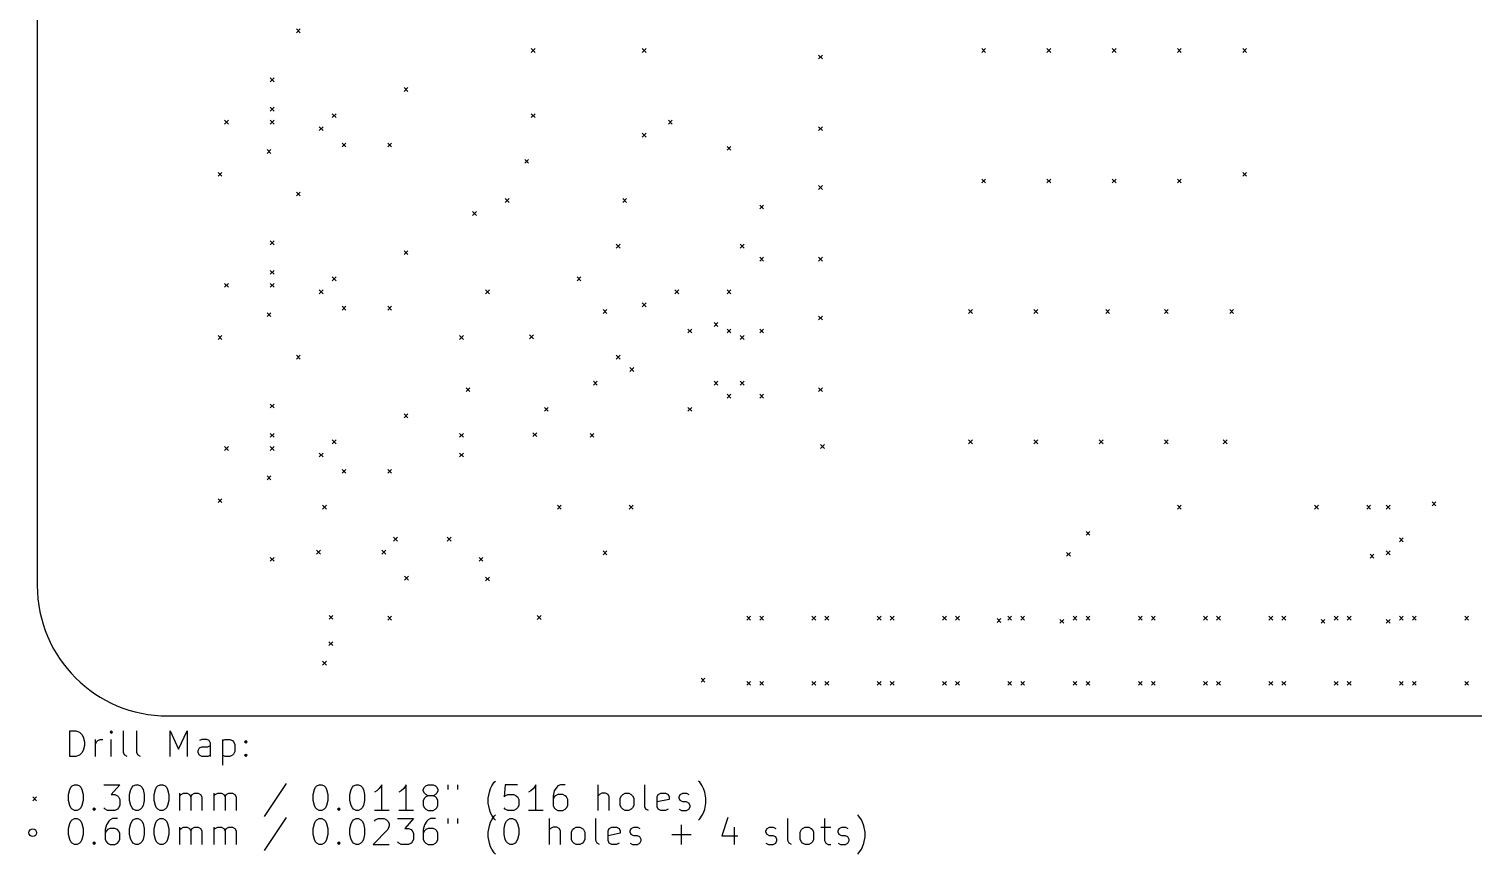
# Model space of a CAD drawing. Extents: x 41 to 265, y -135 to -8.
# Drawn here: x 41.3 to 153.7, y -135.2 to -71 of the extents above; entities that cross this region are included whole.
import ezdxf

# ---------------------------------------------------------------- set-up
doc = ezdxf.new("R2010")
doc.units = 0
doc.layers.add('BLACK', color=7, linetype='CONTINUOUS')

msp = doc.modelspace()

# ---------------------------------------------------------------- linework, layer by layer
at = {"layer": 'BLACK', "linetype": 'CONTINUOUS'}
for p, q in [((41.91, -17.78), (41.91, -114.3)), ((62.08, -70.97), (62.38, -71.27)), ((62.38, -70.97), (62.08, -71.27)), ((80.368, -72.494), (80.668, -72.794)), ((80.668, -72.494), (80.368, -72.794)), ((89.004, -72.494), (89.304, -72.794)), ((89.304, -72.494), (89.004, -72.794)), ((102.72, -73.002), (103.02, -73.302)), ((103.02, -73.002), (102.72, -73.302)), ((115.42, -72.494), (115.72, -72.794)), ((115.72, -72.494), (115.42, -72.794)), ((120.5, -72.494), (120.8, -72.794)), ((120.8, -72.494), (120.5, -72.794)), ((125.58, -72.494), (125.88, -72.794)), ((125.88, -72.494), (125.58, -72.794)), ((130.66, -72.494), (130.96, -72.794)), ((130.96, -72.494), (130.66, -72.794)), ((135.74, -72.494), (136.04, -72.794)), ((136.04, -72.494), (135.74, -72.794)), ((60.048, -74.78), (60.348, -75.08)), ((60.348, -74.78), (60.048, -75.08)), ((70.462, -75.542), (70.762, -75.842)), ((70.762, -75.542), (70.462, -75.842)), ((60.048, -77.066), (60.348, -77.366)), ((60.348, -77.066), (60.048, -77.366)), ((56.492, -78.082), (56.792, -78.382)), ((56.792, -78.082), (56.492, -78.382)), ((60.048, -78.082), (60.348, -78.382)), ((60.348, -78.082), (60.048, -78.382)), ((63.858, -78.59), (64.158, -78.89)), ((64.158, -78.59), (63.858, -78.89)), ((64.874, -77.574), (65.174, -77.874)), ((65.174, -77.574), (64.874, -77.874)), ((80.368, -77.574), (80.668, -77.874)), ((80.668, -77.574), (80.368, -77.874)), ((91.036, -78.082), (91.336, -78.382)), ((91.336, -78.082), (91.036, -78.382)), ((102.72, -78.5888), (103.02, -78.8888)), ((103.02, -78.5888), (102.72, -78.8888)), ((89.004, -79.098), (89.304, -79.398)), ((89.304, -79.098), (89.004, -79.398)), ((59.794, -80.368), (60.094, -80.668)), ((60.094, -80.368), (59.794, -80.668)), ((65.636, -79.86), (65.936, -80.16)), ((65.936, -79.86), (65.636, -80.16)), ((69.192, -79.86), (69.492, -80.16)), ((69.492, -79.86), (69.192, -80.16)), ((95.608, -80.114), (95.908, -80.414)), ((95.908, -80.114), (95.608, -80.414)), ((79.86, -81.13), (80.16, -81.43)), ((80.16, -81.13), (79.86, -81.43)), ((55.984, -82.146), (56.284, -82.446)), ((56.284, -82.146), (55.984, -82.446)), ((102.72, -83.162), (103.02, -83.462)), ((103.02, -83.162), (102.72, -83.462)), ((115.42, -82.654), (115.72, -82.954)), ((115.72, -82.654), (115.42, -82.954)), ((120.5, -82.654), (120.8, -82.954)), ((120.8, -82.654), (120.5, -82.954)), ((125.58, -82.654), (125.88, -82.954)), ((125.88, -82.654), (125.58, -82.954)), ((130.66, -82.654), (130.96, -82.954)), ((130.96, -82.654), (130.66, -82.954)), ((135.74, -82.146), (136.04, -82.446)), ((136.04, -82.146), (135.74, -82.446)), ((62.08, -83.67), (62.38, -83.97)), ((62.38, -83.67), (62.08, -83.97)), ((78.336, -84.178), (78.636, -84.478)), ((78.636, -84.178), (78.336, -84.478)), ((87.48, -84.178), (87.78, -84.478)), ((87.78, -84.178), (87.48, -84.478)), ((75.796, -85.194), (76.096, -85.494)), ((76.096, -85.194), (75.796, -85.494)), ((98.148, -84.686), (98.448, -84.986)), ((98.448, -84.686), (98.148, -84.986)), ((60.048, -87.48), (60.348, -87.78)), ((60.348, -87.48), (60.048, -87.78)), ((70.462, -88.242), (70.762, -88.542)), ((70.762, -88.242), (70.462, -88.542)), ((86.972, -87.734), (87.272, -88.034)), ((87.272, -87.734), (86.972, -88.034)), ((96.624, -87.734), (96.924, -88.034)), ((96.924, -87.734), (96.624, -88.034)), ((98.148, -88.75), (98.448, -89.05)), ((98.448, -88.75), (98.148, -89.05)), ((102.72, -88.75), (103.02, -89.05)), ((103.02, -88.75), (102.72, -89.05)), ((60.048, -89.766), (60.348, -90.066)), ((60.348, -89.766), (60.048, -90.066)), ((56.492, -90.782), (56.792, -91.082)), ((56.792, -90.782), (56.492, -91.082)), ((60.048, -90.782), (60.348, -91.082)), ((60.348, -90.782), (60.048, -91.082)), ((64.874, -90.274), (65.174, -90.574)), ((65.174, -90.274), (64.874, -90.574)), ((83.924, -90.274), (84.224, -90.574)), ((84.224, -90.274), (83.924, -90.574)), ((63.858, -91.29), (64.158, -91.59)), ((64.158, -91.29), (63.858, -91.59)), ((76.812, -91.29), (77.112, -91.59)), ((77.112, -91.29), (76.812, -91.59)), ((91.544, -91.29), (91.844, -91.59)), ((91.844, -91.29), (91.544, -91.59)), ((95.608, -91.29), (95.908, -91.59)), ((95.908, -91.29), (95.608, -91.59)), ((59.794, -93.068), (60.094, -93.368)), ((60.094, -93.068), (59.794, -93.368)), ((65.636, -92.56), (65.936, -92.86)), ((65.936, -92.56), (65.636, -92.86)), ((69.192, -92.56), (69.492, -92.86)), ((69.492, -92.56), (69.192, -92.86)), ((85.956, -92.814), (86.256, -93.114)), ((86.256, -92.814), (85.956, -93.114)), ((89.004, -92.306), (89.304, -92.606)), ((89.304, -92.306), (89.004, -92.606)), ((114.404, -92.814), (114.704, -93.114)), ((114.704, -92.814), (114.404, -93.114)), ((119.484, -92.814), (119.784, -93.114)), ((119.784, -92.814), (119.484, -93.114)), ((125.072, -92.814), (125.372, -93.114)), ((125.372, -92.814), (125.072, -93.114)), ((129.644, -92.814), (129.944, -93.114)), ((129.944, -92.814), (129.644, -93.114)), ((134.724, -92.814), (135.024, -93.114)), ((135.024, -92.814), (134.724, -93.114)), ((92.56, -94.338), (92.86, -94.638)), ((92.86, -94.338), (92.56, -94.638)), ((94.592, -93.83), (94.892, -94.13)), ((94.892, -93.83), (94.592, -94.13)), ((95.608, -94.338), (95.908, -94.638)), ((95.908, -94.338), (95.608, -94.638)), ((98.148, -94.338), (98.448, -94.638)), ((98.448, -94.338), (98.148, -94.638)), ((102.72, -93.322), (103.02, -93.622)), ((103.02, -93.322), (102.72, -93.622)), ((55.984, -94.846), (56.284, -95.146)), ((56.284, -94.846), (55.984, -95.146)), ((74.78, -94.846), (75.08, -95.146)), ((75.08, -94.846), (74.78, -95.146)), ((80.234, -94.791), (80.534, -95.091)), ((80.534, -94.791), (80.234, -95.091)), ((96.624, -94.846), (96.924, -95.146)), ((96.924, -94.846), (96.624, -95.146)), ((62.08, -96.37), (62.38, -96.67)), ((62.38, -96.37), (62.08, -96.67)), ((86.972, -96.37), (87.272, -96.67)), ((87.272, -96.37), (86.972, -96.67)), ((88.043, -97.331), (88.343, -97.631)), ((88.343, -97.331), (88.043, -97.631)), ((75.288, -98.91), (75.588, -99.21)), ((75.588, -98.91), (75.288, -99.21)), ((85.194, -98.402), (85.494, -98.702)), ((85.494, -98.402), (85.194, -98.702)), ((94.592, -98.402), (94.892, -98.702)), ((94.892, -98.402), (94.592, -98.702)), ((96.624, -98.402), (96.924, -98.702)), ((96.924, -98.402), (96.624, -98.702)), ((102.72, -98.91), (103.02, -99.21)), ((103.02, -98.91), (102.72, -99.21)), ((95.608, -99.418), (95.908, -99.718)), ((95.908, -99.418), (95.608, -99.718)), ((98.148, -99.418), (98.448, -99.718)), ((98.448, -99.418), (98.148, -99.718)), ((60.048, -100.18), (60.348, -100.48)), ((60.348, -100.18), (60.048, -100.48)), ((70.462, -100.942), (70.762, -101.242)), ((70.762, -100.942), (70.462, -101.242)), ((81.384, -100.434), (81.684, -100.734)), ((81.684, -100.434), (81.384, -100.734)), ((92.56, -100.434), (92.86, -100.734)), ((92.86, -100.434), (92.56, -100.734)), ((60.048, -102.466), (60.348, -102.766)), ((60.348, -102.466), (60.048, -102.766)), ((64.874, -102.974), (65.174, -103.274)), ((65.174, -102.974), (64.874, -103.274)), ((74.78, -102.466), (75.08, -102.766)), ((75.08, -102.466), (74.78, -102.766)), ((80.488, -102.411), (80.788, -102.711)), ((80.788, -102.411), (80.488, -102.711)), ((84.94, -102.466), (85.24, -102.766)), ((85.24, -102.466), (84.94, -102.766)), ((102.877, -103.325), (103.177, -103.625)), ((103.177, -103.325), (102.877, -103.625)), ((114.404, -102.974), (114.704, -103.274)), ((114.704, -102.974), (114.404, -103.274)), ((119.484, -102.974), (119.784, -103.274)), ((119.784, -102.974), (119.484, -103.274)), ((124.564, -102.974), (124.864, -103.274)), ((124.864, -102.974), (124.564, -103.274)), ((129.644, -102.974), (129.944, -103.274)), ((129.944, -102.974), (129.644, -103.274)), ((134.216, -102.974), (134.516, -103.274)), ((134.516, -102.974), (134.216, -103.274)), ((56.492, -103.482), (56.792, -103.782)), ((56.792, -103.482), (56.492, -103.782)), ((60.048, -103.482), (60.348, -103.782)), ((60.348, -103.482), (60.048, -103.782)), ((63.858, -103.99), (64.158, -104.29)), ((64.158, -103.99), (63.858, -104.29)), ((74.78, -103.99), (75.08, -104.29)), ((75.08, -103.99), (74.78, -104.29)), ((65.636, -105.26), (65.936, -105.56)), ((65.936, -105.26), (65.636, -105.56)), ((69.192, -105.26), (69.492, -105.56)), ((69.492, -105.26), (69.192, -105.56)), ((59.794, -105.768), (60.094, -106.068)), ((60.094, -105.768), (59.794, -106.068)), ((55.984, -107.546), (56.284, -107.846)), ((56.284, -107.546), (55.984, -107.846)), ((150.472, -107.8), (150.772, -108.1)), ((150.772, -107.8), (150.472, -108.1)), ((64.112, -108.054), (64.412, -108.354)), ((64.412, -108.054), (64.112, -108.354)), ((82.4, -108.054), (82.7, -108.354)), ((82.7, -108.054), (82.4, -108.354)), ((87.988, -108.054), (88.288, -108.354)), ((88.288, -108.054), (87.988, -108.354)), ((130.66, -108.054), (130.96, -108.354)), ((130.96, -108.054), (130.66, -108.354)), ((141.328, -108.054), (141.628, -108.354)), ((141.628, -108.054), (141.328, -108.354)), ((145.392, -108.054), (145.692, -108.354)), ((145.692, -108.054), (145.392, -108.354)), ((146.916, -108.054), (147.216, -108.354)), ((147.216, -108.054), (146.916, -108.354)), ((123.548, -110.086), (123.848, -110.386)), ((123.848, -110.086), (123.548, -110.386)), ((69.645, -110.539), (69.945, -110.839)), ((69.945, -110.539), (69.645, -110.839)), ((73.819, -110.539), (74.119, -110.839)), ((74.119, -110.539), (73.819, -110.839)), ((147.932, -110.594), (148.232, -110.894)), ((148.232, -110.594), (147.932, -110.894)), ((60.048, -112.118), (60.348, -112.418)), ((60.348, -112.118), (60.048, -112.418)), ((63.659, -111.555), (63.959, -111.855)), ((63.959, -111.555), (63.659, -111.855)), ((68.739, -111.555), (69.039, -111.855)), ((69.039, -111.555), (68.739, -111.855)), ((76.304, -112.118), (76.604, -112.418)), ((76.604, -112.118), (76.304, -112.418)), ((85.956, -111.61), (86.256, -111.91)), ((86.256, -111.61), (85.956, -111.91)), ((122.024, -111.727), (122.324, -112.026)), ((122.324, -111.727), (122.024, -112.026)), ((145.646, -111.864), (145.946, -112.164)), ((145.946, -111.864), (145.646, -112.164)), ((146.916, -111.61), (147.216, -111.91)), ((147.216, -111.61), (146.916, -111.91)), ((70.5013, -113.587), (70.8013, -113.887)), ((70.8013, -113.587), (70.5013, -113.887)), ((76.812, -113.642), (77.112, -113.942)), ((77.112, -113.642), (76.812, -113.942)), ((64.6243, -116.635), (64.9243, -116.935)), ((64.9243, -116.635), (64.6243, -116.935)), ((69.192, -116.69), (69.492, -116.99)), ((69.492, -116.69), (69.192, -116.99)), ((80.8253, -116.639), (81.1253, -116.939)), ((81.1253, -116.639), (80.8253, -116.939)), ((97.132, -116.69), (97.432, -116.99)), ((97.432, -116.69), (97.132, -116.99)), ((98.144, -116.69), (98.444, -116.99)), ((98.444, -116.69), (98.144, -116.99)), ((102.212, -116.69), (102.512, -116.99)), ((102.512, -116.69), (102.212, -116.99)), ((103.224, -116.69), (103.524, -116.99)), ((103.524, -116.69), (103.224, -116.99)), ((107.292, -116.69), (107.592, -116.99)), ((107.592, -116.69), (107.292, -116.99)), ((108.304, -116.69), (108.604, -116.99)), ((108.604, -116.69), (108.304, -116.99)), ((112.372, -116.69), (112.672, -116.99)), ((112.672, -116.69), (112.372, -116.99)), ((113.384, -116.69), (113.684, -116.99)), ((113.684, -116.69), (113.384, -116.99)), ((116.624, -116.878), (116.924, -117.178)), ((116.924, -116.878), (116.624, -117.178)), ((117.452, -116.69), (117.752, -116.99)), ((117.752, -116.69), (117.452, -116.99)), ((118.464, -116.69), (118.764, -116.99)), ((118.764, -116.69), (118.464, -116.99)), ((122.536, -116.69), (122.836, -116.99)), ((122.836, -116.69), (122.536, -116.99)), ((123.548, -116.69), (123.848, -116.99)), ((123.848, -116.69), (123.548, -116.99)), ((127.616, -116.69), (127.916, -116.99)), ((127.916, -116.69), (127.616, -116.99)), ((128.628, -116.69), (128.928, -116.99)), ((128.928, -116.69), (128.628, -116.99)), ((132.696, -116.69), (132.996, -116.99)), ((132.996, -116.69), (132.696, -116.99)), ((133.708, -116.69), (134.008, -116.99)), ((134.008, -116.69), (133.708, -116.99)), ((137.776, -116.69), (138.076, -116.99)), ((138.076, -116.69), (137.776, -116.99)), ((138.788, -116.69), (139.088, -116.99)), ((139.088, -116.69), (138.788, -116.99)), ((142.856, -116.69), (143.156, -116.99)), ((143.156, -116.69), (142.856, -116.99)), ((143.868, -116.69), (144.168, -116.99)), ((144.168, -116.69), (143.868, -116.99)), ((147.936, -116.69), (148.236, -116.99)), ((148.236, -116.69), (147.936, -116.99)), ((148.948, -116.69), (149.248, -116.99)), ((149.248, -116.69), (148.948, -116.99)), ((153.016, -116.69), (153.316, -116.99)), ((153.316, -116.69), (153.016, -116.99)), ((121.516, -116.944), (121.816, -117.244)), ((121.816, -116.944), (121.516, -117.244)), ((141.836, -116.944), (142.136, -117.244)), ((142.136, -116.944), (141.836, -117.244)), ((146.916, -116.944), (147.216, -117.244)), ((147.216, -116.944), (146.916, -117.244)), ((64.6157, -118.676), (64.9157, -118.976)), ((64.9157, -118.676), (64.6157, -118.976)), ((64.112, -120.195), (64.412, -120.495)), ((64.412, -120.195), (64.112, -120.495)), ((93.576, -121.516), (93.876, -121.816)), ((93.876, -121.516), (93.576, -121.816)), ((97.132, -121.77), (97.432, -122.07)), ((97.432, -121.77), (97.132, -122.07)), ((98.144, -121.77), (98.444, -122.07)), ((98.444, -121.77), (98.144, -122.07)), ((102.212, -121.77), (102.512, -122.07)), ((102.512, -121.77), (102.212, -122.07)), ((103.224, -121.77), (103.524, -122.07)), ((103.524, -121.77), (103.224, -122.07)), ((107.292, -121.77), (107.592, -122.07)), ((107.592, -121.77), (107.292, -122.07)), ((108.304, -121.77), (108.604, -122.07)), ((108.604, -121.77), (108.304, -122.07)), ((112.372, -121.77), (112.672, -122.07)), ((112.672, -121.77), (112.372, -122.07)), ((113.384, -121.77), (113.684, -122.07)), ((113.684, -121.77), (113.384, -122.07)), ((117.452, -121.77), (117.752, -122.07)), ((117.752, -121.77), (117.452, -122.07)), ((118.464, -121.77), (118.764, -122.07)), ((118.764, -121.77), (118.464, -122.07)), ((122.536, -121.77), (122.836, -122.07)), ((122.836, -121.77), (122.536, -122.07)), ((123.548, -121.77), (123.848, -122.07)), ((123.848, -121.77), (123.548, -122.07)), ((127.616, -121.77), (127.916, -122.07)), ((127.916, -121.77), (127.616, -122.07)), ((128.628, -121.77), (128.928, -122.07)), ((128.928, -121.77), (128.628, -122.07)), ((132.696, -121.77), (132.996, -122.07)), ((132.996, -121.77), (132.696, -122.07)), ((133.708, -121.77), (134.008, -122.07)), ((134.008, -121.77), (133.708, -122.07)), ((137.776, -121.77), (138.076, -122.07)), ((138.076, -121.77), (137.776, -122.07)), ((138.788, -121.77), (139.088, -122.07)), ((139.088, -121.77), (138.788, -122.07)), ((142.856, -121.77), (143.156, -122.07)), ((143.156, -121.77), (142.856, -122.07)), ((143.868, -121.77), (144.168, -122.07)), ((144.168, -121.77), (143.868, -122.07)), ((147.936, -121.77), (148.236, -122.07)), ((148.236, -121.77), (147.936, -122.07)), ((148.948, -121.77), (149.248, -122.07)), ((149.248, -121.77), (148.948, -122.07)), ((153.016, -121.77), (153.316, -122.07)), ((153.316, -121.77), (153.016, -122.07)), ((52.07, -124.46), (255.27, -124.46)), ((44.4362, -127.615), (44.4362, -125.615)), ((44.4362, -125.615), (44.9124, -125.615)), ((44.9124, -125.615), (45.1981, -125.71)), ((45.1981, -125.71), (45.3886, -125.9)), ((45.3886, -125.9), (45.4838, -126.091)), ((47.6743, -125.615), (47.579, -125.71)), ((47.579, -125.71), (47.6743, -125.805)), ((47.7695, -125.71), (47.6743, -125.615)), ((47.6743, -125.615), (47.6743, -125.805)), ((47.6743, -125.805), (47.7695, -125.71)), ((48.6267, -127.329), (48.6267, -125.615)), ((49.6743, -127.329), (49.6743, -125.615)), ((52.2457, -127.615), (52.2457, -125.615)), ((52.2457, -125.615), (52.9124, -127.043)), ((52.9124, -127.043), (53.579, -125.615)), ((53.579, -125.615), (53.579, -127.615)), ((45.4838, -126.091), (45.579, -126.472)), ((45.579, -126.758), (45.4838, -127.139)), ((45.579, -126.472), (45.579, -126.758)), ((46.4362, -127.615), (46.4362, -126.281)), ((46.4362, -126.662), (46.5314, -126.472)), ((46.5314, -126.472), (46.6267, -126.377)), ((46.6267, -126.377), (46.8171, -126.281)), ((46.8171, -126.281), (47.0076, -126.281)), ((47.6743, -127.615), (47.6743, -126.281)), ((54.4362, -127.139), (54.5314, -126.948)), ((54.7219, -126.281), (54.5314, -126.377)), ((54.5314, -126.948), (54.7219, -126.853)), ((55.1029, -126.281), (54.7219, -126.281)), ((54.7219, -126.853), (55.1981, -126.853)), ((55.2933, -126.377), (55.1029, -126.281)), ((55.1981, -126.853), (55.3886, -126.758)), ((55.3886, -126.567), (55.2933, -126.377)), ((55.3886, -127.615), (55.3886, -126.567)), ((56.341, -126.281), (56.341, -128.281)), ((56.341, -126.377), (56.5314, -126.281)), ((56.5314, -126.281), (56.9124, -126.281)), ((56.9124, -126.281), (57.1029, -126.377)), ((57.1029, -126.377), (57.1981, -126.472)), ((57.1981, -126.472), (57.2933, -126.662)), ((57.2933, -126.662), (57.2933, -127.234)), ((58.0552, -126.472), (58.1505, -126.377)), ((58.1505, -126.567), (58.0552, -126.472)), ((58.1505, -126.377), (58.2457, -126.472)), ((58.1505, -126.377), (58.1505, -126.567)), ((58.2457, -126.472), (58.1505, -126.567)), ((44.9124, -127.615), (44.4362, -127.615)), ((45.1981, -127.52), (44.9124, -127.615)), ((45.3886, -127.329), (45.1981, -127.52)), ((45.4838, -127.139), (45.3886, -127.329)), ((48.7219, -127.52), (48.6267, -127.329)), ((48.9124, -127.615), (48.7219, -127.52)), ((49.7695, -127.52), (49.6743, -127.329)), ((49.96, -127.615), (49.7695, -127.52)), ((54.4362, -127.329), (54.4362, -127.139)), ((54.5314, -127.52), (54.4362, -127.329)), ((54.7219, -127.615), (54.5314, -127.52)), ((55.1981, -127.615), (54.7219, -127.615)), ((55.3886, -127.52), (55.1981, -127.615)), ((56.5314, -127.615), (56.341, -127.52)), ((56.9124, -127.615), (56.5314, -127.615)), ((57.1029, -127.52), (56.9124, -127.615)), ((57.1981, -127.424), (57.1029, -127.52)), ((57.2933, -127.234), (57.1981, -127.424)), ((58.0552, -127.52), (58.1505, -127.424)), ((58.1505, -127.615), (58.0552, -127.52)), ((58.1505, -127.424), (58.2457, -127.52)), ((58.1505, -127.424), (58.1505, -127.615)), ((58.2457, -127.52), (58.1505, -127.615)), ((44.341, -130.577), (44.4362, -130.196)), ((44.4362, -130.196), (44.5314, -130.005)), ((44.5314, -130.005), (44.6267, -129.91)), ((44.6267, -129.91), (44.8171, -129.815)), ((44.8171, -129.815), (45.0076, -129.815)), ((45.0076, -129.815), (45.1981, -129.91)), ((45.1981, -129.91), (45.2933, -130.005)), ((45.2933, -130.005), (45.3886, -130.196)), ((45.3886, -130.196), (45.4838, -130.577)), ((47.1029, -129.815), (48.341, -129.815)), ((48.341, -129.815), (47.6743, -130.577)), ((49.1029, -130.577), (49.1981, -130.196)), ((49.1981, -130.196), (49.2933, -130.005)), ((49.2933, -130.005), (49.3886, -129.91)), ((49.3886, -129.91), (49.579, -129.815)), ((49.579, -129.815), (49.7695, -129.815)), ((49.7695, -129.815), (49.96, -129.91)), ((49.96, -129.91), (50.0552, -130.005)), ((50.0552, -130.005), (50.1505, -130.196)), ((50.1505, -130.196), (50.2457, -130.577)), ((51.0076, -130.577), (51.1029, -130.196)), ((51.1029, -130.196), (51.1981, -130.005)), ((51.1981, -130.005), (51.2933, -129.91)), ((51.2933, -129.91), (51.4838, -129.815)), ((51.4838, -129.815), (51.6743, -129.815)), ((51.6743, -129.815), (51.8648, -129.91)), ((51.8648, -129.91), (51.96, -130.005)), ((51.96, -130.005), (52.0552, -130.196)), ((52.0552, -130.196), (52.1505, -130.577)), ((61.2933, -129.72), (59.579, -132.291)), ((63.3886, -130.577), (63.4838, -130.196)), ((63.4838, -130.196), (63.579, -130.005)), ((63.579, -130.005), (63.6743, -129.91)), ((63.6743, -129.91), (63.8648, -129.815)), ((63.8648, -129.815), (64.0552, -129.815)), ((64.0552, -129.815), (64.2457, -129.91)), ((64.2457, -129.91), (64.341, -130.005)), ((64.341, -130.005), (64.4362, -130.196)), ((64.4362, -130.196), (64.5314, -130.577)), ((66.2457, -130.577), (66.341, -130.196)), ((66.341, -130.196), (66.4362, -130.005)), ((66.4362, -130.005), (66.5314, -129.91)), ((66.5314, -129.91), (66.7219, -129.815)), ((66.7219, -129.815), (66.9124, -129.815)), ((66.9124, -129.815), (67.1029, -129.91)), ((67.1029, -129.91), (67.1981, -130.005)), ((67.1981, -130.005), (67.2933, -130.196)), ((67.2933, -130.196), (67.3886, -130.577)), ((68.341, -130.291), (68.1505, -130.386)), ((68.5314, -130.1), (68.341, -130.291)), ((68.7219, -129.815), (68.5314, -130.1)), ((68.7219, -131.815), (68.7219, -129.815)), ((70.2457, -130.291), (70.0552, -130.386)), ((70.4362, -130.1), (70.2457, -130.291)), ((70.6267, -129.815), (70.4362, -130.1)), ((70.6267, -131.815), (70.6267, -129.815)), ((71.96, -130.196), (72.0552, -130.005)), ((71.96, -130.291), (71.96, -130.196)), ((72.0552, -130.481), (71.96, -130.291)), ((72.0552, -130.005), (72.1505, -129.91)), ((72.1505, -129.91), (72.341, -129.815)), ((72.341, -129.815), (72.7219, -129.815)), ((72.7219, -129.815), (72.9124, -129.91)), ((72.9124, -129.91), (73.0076, -130.005)), ((73.0076, -130.005), (73.1029, -130.196)), ((73.1029, -130.291), (73.0076, -130.481)), ((73.1029, -130.196), (73.1029, -130.291)), ((73.8648, -129.815), (73.8648, -130.196)), ((74.6267, -129.815), (74.6267, -130.196)), ((77.0076, -130.862), (77.1029, -130.386)), ((77.1029, -130.386), (77.1981, -130.1)), ((77.1981, -130.1), (77.2933, -129.91)), ((77.2933, -129.91), (77.4838, -129.624)), ((77.4838, -129.624), (77.579, -129.529)), ((78.341, -129.815), (78.2457, -130.767)), ((79.2933, -129.815), (78.341, -129.815)), ((80.341, -130.291), (80.1505, -130.386)), ((80.5314, -130.1), (80.341, -130.291)), ((80.7219, -129.815), (80.5314, -130.1)), ((80.7219, -131.815), (80.7219, -129.815)), ((82.1505, -130.291), (82.0552, -130.672)), ((82.341, -130.005), (82.1505, -130.291)), ((82.4362, -129.91), (82.341, -130.005)), ((82.6267, -129.815), (82.4362, -129.91)), ((83.0076, -129.815), (82.6267, -129.815)), ((85.579, -131.815), (85.579, -129.815)), ((89.1981, -131.529), (89.1981, -129.815)), ((93.4838, -129.624), (93.3886, -129.529)), ((93.6743, -129.91), (93.4838, -129.624)), ((93.7695, -130.1), (93.6743, -129.91)), ((93.8648, -130.386), (93.7695, -130.1)), ((93.96, -130.862), (93.8648, -130.386)), ((41.56, -130.76), (41.86, -131.06)), ((41.86, -130.76), (41.56, -131.06)), ((44.341, -131.053), (44.341, -130.577)), ((44.4362, -131.434), (44.341, -131.053)), ((44.5314, -131.624), (44.4362, -131.434)), ((45.3886, -131.434), (45.2933, -131.624)), ((45.4838, -131.053), (45.3886, -131.434)), ((45.4838, -130.577), (45.4838, -131.053)), ((47.6743, -130.577), (47.96, -130.577)), ((47.96, -130.577), (48.1505, -130.672)), ((48.1505, -130.672), (48.2457, -130.767)), ((48.2457, -130.767), (48.341, -130.958)), ((48.341, -131.434), (48.2457, -131.624)), ((48.341, -130.958), (48.341, -131.434)), ((49.1029, -131.053), (49.1029, -130.577)), ((49.1981, -131.434), (49.1029, -131.053)), ((49.2933, -131.624), (49.1981, -131.434)), ((50.1505, -131.434), (50.0552, -131.624)), ((50.2457, -131.053), (50.1505, -131.434)), ((50.2457, -130.577), (50.2457, -131.053)), ((51.0076, -131.053), (51.0076, -130.577)), ((51.1029, -131.434), (51.0076, -131.053)), ((51.1981, -131.624), (51.1029, -131.434)), ((52.0552, -131.434), (51.96, -131.624)), ((52.1505, -131.053), (52.0552, -131.434)), ((52.1505, -130.577), (52.1505, -131.053)), ((53.0076, -131.815), (53.0076, -130.481)), ((53.0076, -130.672), (53.1029, -130.577)), ((53.1029, -130.577), (53.2933, -130.481)), ((53.2933, -130.481), (53.579, -130.481)), ((53.579, -130.481), (53.7695, -130.577)), ((53.7695, -130.577), (53.8648, -130.767)), ((53.8648, -130.767), (53.96, -130.577)), ((53.8648, -130.767), (53.8648, -131.815)), ((53.96, -130.577), (54.1505, -130.481)), ((54.1505, -130.481), (54.4362, -130.481)), ((54.4362, -130.481), (54.6267, -130.577)), ((54.6267, -130.577), (54.7219, -130.767)), ((54.7219, -130.767), (54.7219, -131.815)), ((55.6743, -131.815), (55.6743, -130.481)), ((55.6743, -130.672), (55.7695, -130.577)), ((55.7695, -130.577), (55.96, -130.481)), ((55.96, -130.481), (56.2457, -130.481)), ((56.2457, -130.481), (56.4362, -130.577)), ((56.4362, -130.577), (56.5314, -130.767)), ((56.5314, -130.767), (56.6267, -130.577)), ((56.5314, -130.767), (56.5314, -131.815)), ((56.6267, -130.577), (56.8171, -130.481)), ((56.8171, -130.481), (57.1029, -130.481)), ((57.1029, -130.481), (57.2933, -130.577)), ((57.2933, -130.577), (57.3886, -130.767)), ((57.3886, -130.767), (57.3886, -131.815)), ((63.3886, -131.053), (63.3886, -130.577)), ((63.4838, -131.434), (63.3886, -131.053)), ((63.579, -131.624), (63.4838, -131.434)), ((64.4362, -131.434), (64.341, -131.624)), ((64.5314, -131.053), (64.4362, -131.434)), ((64.5314, -130.577), (64.5314, -131.053)), ((66.2457, -131.053), (66.2457, -130.577)), ((66.341, -131.434), (66.2457, -131.053)), ((66.4362, -131.624), (66.341, -131.434)), ((67.2933, -131.434), (67.1981, -131.624)), ((67.3886, -131.053), (67.2933, -131.434)), ((67.3886, -130.577), (67.3886, -131.053)), ((72.0552, -130.862), (71.96, -131.053)), ((71.96, -131.053), (71.96, -131.434)), ((71.96, -131.434), (72.0552, -131.624)), ((72.1505, -130.577), (72.0552, -130.481)), ((72.1505, -130.767), (72.0552, -130.862)), ((72.341, -130.672), (72.1505, -130.577)), ((72.341, -130.672), (72.1505, -130.767)), ((72.7219, -130.672), (72.341, -130.672)), ((72.9124, -130.577), (72.7219, -130.672)), ((72.9124, -130.767), (72.7219, -130.672)), ((73.0076, -130.481), (72.9124, -130.577)), ((73.0076, -130.862), (72.9124, -130.767)), ((73.1029, -131.053), (73.0076, -130.862)), ((73.0076, -131.624), (73.1029, -131.434)), ((73.1029, -131.434), (73.1029, -131.053)), ((77.0076, -131.243), (77.0076, -130.862)), ((77.1029, -131.72), (77.0076, -131.243)), ((78.2457, -130.767), (78.341, -130.672)), ((78.341, -130.672), (78.5314, -130.577)), ((78.5314, -130.577), (79.0076, -130.577)), ((79.0076, -130.577), (79.1981, -130.672)), ((79.1981, -130.672), (79.2933, -130.767)), ((79.2933, -130.767), (79.3886, -130.958)), ((79.3886, -131.434), (79.2933, -131.624)), ((79.3886, -130.958), (79.3886, -131.434)), ((82.0552, -130.672), (82.0552, -131.434)), ((82.1505, -130.767), (82.0552, -130.958)), ((82.0552, -131.434), (82.1505, -131.624)), ((82.2457, -130.672), (82.1505, -130.767)), ((82.4362, -130.577), (82.2457, -130.672)), ((82.8171, -130.577), (82.4362, -130.577)), ((83.0076, -130.672), (82.8171, -130.577)), ((83.1029, -130.767), (83.0076, -130.672)), ((83.1981, -130.958), (83.1029, -130.767)), ((83.1029, -131.624), (83.1981, -131.434)), ((83.1981, -131.434), (83.1981, -130.958)), ((85.6743, -130.577), (85.579, -130.672)), ((85.8648, -130.481), (85.6743, -130.577)), ((86.1505, -130.481), (85.8648, -130.481)), ((86.341, -130.577), (86.1505, -130.481)), ((86.4362, -130.767), (86.341, -130.577)), ((86.4362, -131.815), (86.4362, -130.767)), ((87.2933, -130.862), (87.3886, -130.672)), ((87.2933, -131.434), (87.2933, -130.862)), ((87.3886, -131.624), (87.2933, -131.434)), ((87.3886, -130.672), (87.4838, -130.577)), ((87.4838, -130.577), (87.6743, -130.481)), ((87.6743, -130.481), (87.96, -130.481)), ((87.96, -130.481), (88.1505, -130.577)), ((88.1505, -130.577), (88.2457, -130.672)), ((88.2457, -130.672), (88.341, -130.862)), ((88.341, -131.434), (88.2457, -131.624)), ((88.341, -130.862), (88.341, -131.434)), ((90.1505, -130.767), (90.2457, -130.577)), ((90.1505, -131.529), (90.1505, -130.767)), ((91.1029, -130.958), (90.1505, -131.148)), ((90.2457, -130.577), (90.4362, -130.481)), ((90.4362, -130.481), (90.8171, -130.481)), ((90.8171, -130.481), (91.0076, -130.577)), ((91.0076, -130.577), (91.1029, -130.767)), ((91.1029, -130.767), (91.1029, -130.958)), ((91.8648, -130.767), (91.96, -130.577)), ((91.8648, -130.862), (91.8648, -130.767)), ((91.96, -131.053), (91.8648, -130.862)), ((91.96, -130.577), (92.1505, -130.481)), ((92.1505, -131.148), (91.96, -131.053)), ((92.1505, -130.481), (92.4362, -130.481)), ((92.4362, -131.148), (92.1505, -131.148)), ((92.4362, -130.481), (92.6267, -130.577)), ((92.6267, -131.243), (92.4362, -131.148)), ((92.7219, -131.434), (92.6267, -131.243)), ((92.7219, -131.529), (92.7219, -131.434)), ((93.8648, -131.72), (93.96, -131.243)), ((93.96, -131.243), (93.96, -130.862)), ((44.4362, -132.836), (44.5314, -132.645)), ((44.6267, -131.72), (44.5314, -131.624)), ((44.5314, -132.645), (44.6267, -132.55)), ((44.8171, -131.815), (44.6267, -131.72)), ((44.6267, -132.55), (44.8171, -132.455)), ((45.0076, -131.815), (44.8171, -131.815)), ((44.8171, -132.455), (45.0076, -132.455)), ((45.1981, -131.72), (45.0076, -131.815)), ((45.0076, -132.455), (45.1981, -132.55)), ((45.2933, -131.624), (45.1981, -131.72)), ((45.1981, -132.55), (45.2933, -132.645)), ((45.2933, -132.645), (45.3886, -132.836)), ((46.2457, -131.72), (46.341, -131.624)), ((46.341, -131.815), (46.2457, -131.72)), ((46.341, -131.624), (46.4362, -131.72)), ((46.341, -131.624), (46.341, -131.815)), ((46.4362, -131.72), (46.341, -131.815)), ((47.1981, -131.72), (47.1029, -131.624)), ((47.3886, -131.815), (47.1981, -131.72)), ((47.4838, -132.645), (47.2933, -132.931)), ((47.96, -131.815), (47.3886, -131.815)), ((47.579, -132.55), (47.4838, -132.645)), ((47.7695, -132.455), (47.579, -132.55)), ((48.1505, -132.455), (47.7695, -132.455)), ((48.1505, -131.72), (47.96, -131.815)), ((48.2457, -131.624), (48.1505, -131.72)), ((49.1981, -132.836), (49.2933, -132.645)), ((49.3886, -131.72), (49.2933, -131.624)), ((49.2933, -132.645), (49.3886, -132.55)), ((49.579, -131.815), (49.3886, -131.72)), ((49.3886, -132.55), (49.579, -132.455)), ((49.7695, -131.815), (49.579, -131.815)), ((49.579, -132.455), (49.7695, -132.455)), ((49.96, -131.72), (49.7695, -131.815)), ((49.7695, -132.455), (49.96, -132.55)), ((50.0552, -131.624), (49.96, -131.72)), ((49.96, -132.55), (50.0552, -132.645)), ((50.0552, -132.645), (50.1505, -132.836)), ((51.1029, -132.836), (51.1981, -132.645)), ((51.2933, -131.72), (51.1981, -131.624)), ((51.1981, -132.645), (51.2933, -132.55)), ((51.4838, -131.815), (51.2933, -131.72)), ((51.2933, -132.55), (51.4838, -132.455)), ((51.6743, -131.815), (51.4838, -131.815)), ((51.4838, -132.455), (51.6743, -132.455)), ((51.8648, -131.72), (51.6743, -131.815)), ((51.6743, -132.455), (51.8648, -132.55)), ((51.96, -131.624), (51.8648, -131.72)), ((51.8648, -132.55), (51.96, -132.645)), ((51.96, -132.645), (52.0552, -132.836)), ((61.2933, -132.36), (59.579, -134.931)), ((63.4838, -132.836), (63.579, -132.645)), ((63.6743, -131.72), (63.579, -131.624)), ((63.579, -132.645), (63.6743, -132.55)), ((63.8648, -131.815), (63.6743, -131.72)), ((63.6743, -132.55), (63.8648, -132.455)), ((64.0552, -131.815), (63.8648, -131.815)), ((63.8648, -132.455), (64.0552, -132.455)), ((64.2457, -131.72), (64.0552, -131.815)), ((64.0552, -132.455), (64.2457, -132.55)), ((64.341, -131.624), (64.2457, -131.72)), ((64.2457, -132.55), (64.341, -132.645)), ((64.341, -132.645), (64.4362, -132.836)), ((65.2933, -131.72), (65.3886, -131.624)), ((65.3886, -131.815), (65.2933, -131.72)), ((65.3886, -131.624), (65.4838, -131.72)), ((65.3886, -131.624), (65.3886, -131.815)), ((65.4838, -131.72), (65.3886, -131.815)), ((66.341, -132.836), (66.4362, -132.645)), ((66.5314, -131.72), (66.4362, -131.624)), ((66.4362, -132.645), (66.5314, -132.55)), ((66.7219, -131.815), (66.5314, -131.72)), ((66.5314, -132.55), (66.7219, -132.455)), ((66.9124, -131.815), (66.7219, -131.815)), ((66.7219, -132.455), (66.9124, -132.455)), ((67.1029, -131.72), (66.9124, -131.815)), ((66.9124, -132.455), (67.1029, -132.55)), ((67.1981, -131.624), (67.1029, -131.72)), ((67.1029, -132.55), (67.1981, -132.645)), ((67.1981, -132.645), (67.2933, -132.836)), ((69.2933, -131.815), (68.1505, -131.815)), ((68.1505, -132.645), (68.2457, -132.55)), ((68.2457, -132.55), (68.4362, -132.455)), ((68.4362, -132.455), (68.9124, -132.455)), ((68.9124, -132.455), (69.1029, -132.55)), ((69.1029, -132.55), (69.1981, -132.645)), ((69.1981, -132.645), (69.2933, -132.836)), ((69.96, -132.455), (71.1981, -132.455)), ((71.1981, -131.815), (70.0552, -131.815)), ((71.1981, -132.455), (70.5314, -133.217)), ((72.0552, -131.624), (72.1505, -131.72)), ((72.2457, -132.645), (72.0552, -132.931)), ((72.1505, -131.72), (72.341, -131.815)), ((72.341, -132.55), (72.2457, -132.645)), ((72.341, -131.815), (72.7219, -131.815)), ((72.5314, -132.455), (72.341, -132.55)), ((72.9124, -132.455), (72.5314, -132.455)), ((72.7219, -131.815), (72.9124, -131.72)), ((72.9124, -131.72), (73.0076, -131.624)), ((73.8648, -132.455), (73.8648, -132.836)), ((74.6267, -132.455), (74.6267, -132.836)), ((77.1981, -132.005), (77.1029, -131.72)), ((77.2933, -132.196), (77.1981, -132.005)), ((77.1981, -132.74), (77.2933, -132.55)), ((77.4838, -132.481), (77.2933, -132.196)), ((77.2933, -132.55), (77.4838, -132.264)), ((77.4838, -132.264), (77.579, -132.169)), ((77.579, -132.577), (77.4838, -132.481)), ((78.341, -131.72), (78.2457, -131.624)), ((78.5314, -131.815), (78.341, -131.72)), ((78.341, -132.836), (78.4362, -132.645)), ((78.4362, -132.645), (78.5314, -132.55)), ((79.0076, -131.815), (78.5314, -131.815)), ((78.5314, -132.55), (78.7219, -132.455)), ((78.7219, -132.455), (78.9124, -132.455)), ((78.9124, -132.455), (79.1029, -132.55)), ((79.1981, -131.72), (79.0076, -131.815)), ((79.1029, -132.55), (79.1981, -132.645)), ((79.2933, -131.624), (79.1981, -131.72)), ((79.1981, -132.645), (79.2933, -132.836)), ((81.2933, -131.815), (80.1505, -131.815)), ((81.7695, -134.455), (81.7695, -132.455)), ((82.1505, -131.624), (82.2457, -131.72)), ((82.2457, -131.72), (82.4362, -131.815)), ((82.4362, -131.815), (82.8171, -131.815)), ((82.8171, -131.815), (83.0076, -131.72)), ((83.0076, -131.72), (83.1029, -131.624)), ((85.3886, -134.169), (85.3886, -132.455)), ((87.4838, -131.72), (87.3886, -131.624)), ((87.6743, -131.815), (87.4838, -131.72)), ((87.96, -131.815), (87.6743, -131.815)), ((88.1505, -131.72), (87.96, -131.815)), ((88.2457, -131.624), (88.1505, -131.72)), ((89.2933, -131.72), (89.1981, -131.529)), ((89.4838, -131.815), (89.2933, -131.72)), ((90.2457, -131.72), (90.1505, -131.529)), ((90.4362, -131.815), (90.2457, -131.72)), ((90.8171, -131.815), (90.4362, -131.815)), ((91.0076, -131.72), (90.8171, -131.815)), ((91.8648, -131.72), (92.0552, -131.815)), ((92.0552, -131.815), (92.4362, -131.815)), ((92.4362, -131.815), (92.6267, -131.72)), ((92.6267, -131.72), (92.7219, -131.529)), ((93.3886, -132.577), (93.4838, -132.481)), ((93.4838, -132.481), (93.6743, -132.196)), ((93.6743, -132.196), (93.7695, -132.005)), ((93.7695, -132.005), (93.8648, -131.72)), ((95.6743, -132.36), (95.1981, -133.788)), ((100.341, -134.169), (100.341, -132.455)), ((103.198, -132.455), (103.198, -134.169)), ((105.865, -132.264), (105.77, -132.169)), ((106.055, -132.55), (105.865, -132.264)), ((106.15, -132.74), (106.055, -132.55)), ((44.341, -133.217), (44.4362, -132.836)), ((44.341, -133.693), (44.341, -133.217)), ((44.4362, -134.074), (44.341, -133.693)), ((45.3886, -132.836), (45.4838, -133.217)), ((45.4838, -133.693), (45.3886, -134.074)), ((45.4838, -133.217), (45.4838, -133.693)), ((47.2933, -132.931), (47.1981, -133.312)), ((47.1981, -133.312), (47.1981, -134.074)), ((47.2933, -133.407), (47.1981, -133.598)), ((47.3886, -133.312), (47.2933, -133.407)), ((47.579, -133.217), (47.3886, -133.312)), ((47.96, -133.217), (47.579, -133.217)), ((48.1505, -133.312), (47.96, -133.217)), ((48.2457, -133.407), (48.1505, -133.312)), ((48.341, -133.598), (48.2457, -133.407)), ((48.341, -134.074), (48.341, -133.598)), ((49.1029, -133.217), (49.1981, -132.836)), ((49.1029, -133.693), (49.1029, -133.217)), ((49.1981, -134.074), (49.1029, -133.693)), ((50.1505, -132.836), (50.2457, -133.217)), ((50.2457, -133.693), (50.1505, -134.074)), ((50.2457, -133.217), (50.2457, -133.693)), ((51.0076, -133.217), (51.1029, -132.836)), ((51.0076, -133.693), (51.0076, -133.217)), ((51.1029, -134.074), (51.0076, -133.693)), ((52.0552, -132.836), (52.1505, -133.217)), ((52.1505, -133.693), (52.0552, -134.074)), ((52.1505, -133.217), (52.1505, -133.693)), ((53.0076, -134.455), (53.0076, -133.121)), ((53.0076, -133.312), (53.1029, -133.217)), ((53.1029, -133.217), (53.2933, -133.121)), ((53.2933, -133.121), (53.579, -133.121)), ((53.579, -133.121), (53.7695, -133.217)), ((53.7695, -133.217), (53.8648, -133.407)), ((53.8648, -133.407), (53.96, -133.217)), ((53.8648, -133.407), (53.8648, -134.455)), ((53.96, -133.217), (54.1505, -133.121)), ((54.1505, -133.121), (54.4362, -133.121)), ((54.4362, -133.121), (54.6267, -133.217)), ((54.6267, -133.217), (54.7219, -133.407)), ((54.7219, -133.407), (54.7219, -134.455)), ((55.6743, -134.455), (55.6743, -133.121)), ((55.6743, -133.312), (55.7695, -133.217)), ((55.7695, -133.217), (55.96, -133.121)), ((55.96, -133.121), (56.2457, -133.121)), ((56.2457, -133.121), (56.4362, -133.217)), ((56.4362, -133.217), (56.5314, -133.407)), ((56.5314, -133.407), (56.6267, -133.217)), ((56.5314, -133.407), (56.5314, -134.455)), ((56.6267, -133.217), (56.8171, -133.121)), ((56.8171, -133.121), (57.1029, -133.121)), ((57.1029, -133.121), (57.2933, -133.217)), ((57.2933, -133.217), (57.3886, -133.407)), ((57.3886, -133.407), (57.3886, -134.455)), ((63.3886, -133.217), (63.4838, -132.836)), ((63.3886, -133.693), (63.3886, -133.217)), ((63.4838, -134.074), (63.3886, -133.693)), ((64.4362, -132.836), (64.5314, -133.217)), ((64.5314, -133.693), (64.4362, -134.074)), ((64.5314, -133.217), (64.5314, -133.693)), ((66.2457, -133.217), (66.341, -132.836)), ((66.2457, -133.693), (66.2457, -133.217)), ((66.341, -134.074), (66.2457, -133.693)), ((67.2933, -132.836), (67.3886, -133.217)), ((67.3886, -133.693), (67.2933, -134.074)), ((67.3886, -133.217), (67.3886, -133.693)), ((69.1981, -133.312), (68.0552, -134.455)), ((69.2933, -133.026), (69.1981, -133.312)), ((69.2933, -132.836), (69.2933, -133.026)), ((70.5314, -133.217), (70.8171, -133.217)), ((70.8171, -133.217), (71.0076, -133.312)), ((71.0076, -133.312), (71.1029, -133.407)), ((71.1029, -133.407), (71.1981, -133.598)), ((71.1981, -133.598), (71.1981, -134.074)), ((72.0552, -132.931), (71.96, -133.312)), ((71.96, -133.312), (71.96, -134.074)), ((72.0552, -133.407), (71.96, -133.598)), ((72.1505, -133.312), (72.0552, -133.407)), ((72.341, -133.217), (72.1505, -133.312)), ((72.7219, -133.217), (72.341, -133.217)), ((72.9124, -133.312), (72.7219, -133.217)), ((73.0076, -133.407), (72.9124, -133.312)), ((73.1029, -133.598), (73.0076, -133.407)), ((73.1029, -134.074), (73.1029, -133.598)), ((77.0076, -133.502), (77.1029, -133.026)), ((77.0076, -133.883), (77.0076, -133.502)), ((77.1029, -133.026), (77.1981, -132.74)), ((78.2457, -133.217), (78.341, -132.836)), ((78.2457, -133.693), (78.2457, -133.217)), ((78.341, -134.074), (78.2457, -133.693)), ((79.2933, -132.836), (79.3886, -133.217)), ((79.3886, -133.693), (79.2933, -134.074)), ((79.3886, -133.217), (79.3886, -133.693)), ((81.8648, -133.217), (81.7695, -133.312)), ((82.0552, -133.121), (81.8648, -133.217)), ((82.341, -133.121), (82.0552, -133.121)), ((82.5314, -133.217), (82.341, -133.121)), ((82.6267, -133.407), (82.5314, -133.217)), ((82.6267, -134.455), (82.6267, -133.407)), ((83.4838, -133.502), (83.579, -133.312)), ((83.4838, -134.074), (83.4838, -133.502)), ((83.579, -133.312), (83.6743, -133.217)), ((83.6743, -133.217), (83.8648, -133.121)), ((83.8648, -133.121), (84.1505, -133.121)), ((84.1505, -133.121), (84.341, -133.217)), ((84.341, -133.217), (84.4362, -133.312)), ((84.4362, -133.312), (84.5314, -133.502)), ((84.5314, -133.502), (84.5314, -134.074)), ((86.341, -133.407), (86.4362, -133.217)), ((86.341, -134.169), (86.341, -133.407)), ((87.2933, -133.598), (86.341, -133.788)), ((86.4362, -133.217), (86.6267, -133.121)), ((86.6267, -133.121), (87.0076, -133.121)), ((87.0076, -133.121), (87.1981, -133.217)), ((87.1981, -133.217), (87.2933, -133.407)), ((87.2933, -133.407), (87.2933, -133.598)), ((88.0552, -133.407), (88.1505, -133.217)), ((88.0552, -133.502), (88.0552, -133.407)), ((88.1505, -133.693), (88.0552, -133.502)), ((88.1505, -133.217), (88.341, -133.121)), ((88.341, -133.788), (88.1505, -133.693)), ((88.341, -133.121), (88.6267, -133.121)), ((88.6267, -133.121), (88.8171, -133.217)), ((91.2933, -133.693), (92.8171, -133.693)), ((92.0552, -134.455), (92.0552, -132.931)), ((96.1505, -133.121), (96.1505, -134.455)), ((98.6267, -133.407), (98.7219, -133.217)), ((98.6267, -133.502), (98.6267, -133.407)), ((98.7219, -133.693), (98.6267, -133.502)), ((98.7219, -133.217), (98.9124, -133.121)), ((98.9124, -133.788), (98.7219, -133.693)), ((98.9124, -133.121), (99.1981, -133.121)), ((99.1981, -133.121), (99.3886, -133.217)), ((101.293, -133.502), (101.389, -133.312)), ((101.293, -134.074), (101.293, -133.502)), ((101.389, -133.312), (101.484, -133.217)), ((101.484, -133.217), (101.674, -133.121)), ((101.674, -133.121), (101.96, -133.121)), ((101.96, -133.121), (102.15, -133.217)), ((102.15, -133.217), (102.246, -133.312)), ((102.246, -133.312), (102.341, -133.502)), ((102.341, -133.502), (102.341, -134.074)), ((102.912, -133.121), (103.674, -133.121)), ((104.246, -133.407), (104.341, -133.217)), ((104.246, -133.502), (104.246, -133.407)), ((104.341, -133.693), (104.246, -133.502)), ((104.341, -133.217), (104.531, -133.121)), ((104.531, -133.788), (104.341, -133.693)), ((104.531, -133.121), (104.817, -133.121)), ((104.817, -133.121), (105.008, -133.217)), ((106.246, -133.026), (106.15, -132.74)), ((106.341, -133.502), (106.246, -133.026)), ((106.341, -133.883), (106.341, -133.502)), ((44.5314, -134.264), (44.4362, -134.074)), ((44.6267, -134.36), (44.5314, -134.264)), ((44.8171, -134.455), (44.6267, -134.36)), ((45.0076, -134.455), (44.8171, -134.455)), ((45.1981, -134.36), (45.0076, -134.455)), ((45.2933, -134.264), (45.1981, -134.36)), ((45.3886, -134.074), (45.2933, -134.264)), ((46.2457, -134.36), (46.341, -134.264)), ((46.341, -134.455), (46.2457, -134.36)), ((46.341, -134.264), (46.4362, -134.36)), ((46.341, -134.264), (46.341, -134.455)), ((46.4362, -134.36), (46.341, -134.455)), ((47.1981, -134.074), (47.2933, -134.264)), ((47.2933, -134.264), (47.3886, -134.36)), ((47.3886, -134.36), (47.579, -134.455)), ((47.579, -134.455), (47.96, -134.455)), ((47.96, -134.455), (48.1505, -134.36)), ((48.1505, -134.36), (48.2457, -134.264)), ((48.2457, -134.264), (48.341, -134.074)), ((49.2933, -134.264), (49.1981, -134.074)), ((49.3886, -134.36), (49.2933, -134.264)), ((49.579, -134.455), (49.3886, -134.36)), ((49.7695, -134.455), (49.579, -134.455)), ((49.96, -134.36), (49.7695, -134.455)), ((50.0552, -134.264), (49.96, -134.36)), ((50.1505, -134.074), (50.0552, -134.264)), ((51.1981, -134.264), (51.1029, -134.074)), ((51.2933, -134.36), (51.1981, -134.264)), ((51.4838, -134.455), (51.2933, -134.36)), ((51.6743, -134.455), (51.4838, -134.455)), ((51.8648, -134.36), (51.6743, -134.455)), ((51.96, -134.264), (51.8648, -134.36)), ((52.0552, -134.074), (51.96, -134.264)), ((63.579, -134.264), (63.4838, -134.074)), ((63.6743, -134.36), (63.579, -134.264)), ((63.8648, -134.455), (63.6743, -134.36)), ((64.0552, -134.455), (63.8648, -134.455)), ((64.2457, -134.36), (64.0552, -134.455)), ((64.341, -134.264), (64.2457, -134.36)), ((64.4362, -134.074), (64.341, -134.264)), ((65.2933, -134.36), (65.3886, -134.264)), ((65.3886, -134.455), (65.2933, -134.36)), ((65.3886, -134.264), (65.4838, -134.36)), ((65.3886, -134.264), (65.3886, -134.455)), ((65.4838, -134.36), (65.3886, -134.455)), ((66.4362, -134.264), (66.341, -134.074)), ((66.5314, -134.36), (66.4362, -134.264)), ((66.7219, -134.455), (66.5314, -134.36)), ((66.9124, -134.455), (66.7219, -134.455)), ((67.1029, -134.36), (66.9124, -134.455)), ((67.1981, -134.264), (67.1029, -134.36)), ((67.2933, -134.074), (67.1981, -134.264)), ((68.0552, -134.455), (69.2933, -134.455)), ((70.0552, -134.36), (69.96, -134.264)), ((70.2457, -134.455), (70.0552, -134.36)), ((70.8171, -134.455), (70.2457, -134.455)), ((71.0076, -134.36), (70.8171, -134.455)), ((71.1029, -134.264), (71.0076, -134.36)), ((71.1981, -134.074), (71.1029, -134.264)), ((71.96, -134.074), (72.0552, -134.264)), ((72.0552, -134.264), (72.1505, -134.36)), ((72.1505, -134.36), (72.341, -134.455)), ((72.341, -134.455), (72.7219, -134.455)), ((72.7219, -134.455), (72.9124, -134.36)), ((72.9124, -134.36), (73.0076, -134.264)), ((73.0076, -134.264), (73.1029, -134.074)), ((77.1029, -134.36), (77.0076, -133.883)), ((77.1981, -134.645), (77.1029, -134.36)), ((77.2933, -134.836), (77.1981, -134.645)), ((77.4838, -135.121), (77.2933, -134.836)), ((78.4362, -134.264), (78.341, -134.074)), ((78.5314, -134.36), (78.4362, -134.264)), ((78.7219, -134.455), (78.5314, -134.36)), ((78.9124, -134.455), (78.7219, -134.455)), ((79.1029, -134.36), (78.9124, -134.455)), ((79.1981, -134.264), (79.1029, -134.36)), ((79.2933, -134.074), (79.1981, -134.264)), ((83.579, -134.264), (83.4838, -134.074)), ((83.6743, -134.36), (83.579, -134.264)), ((83.8648, -134.455), (83.6743, -134.36)), ((84.1505, -134.455), (83.8648, -134.455)), ((84.341, -134.36), (84.1505, -134.455)), ((84.4362, -134.264), (84.341, -134.36)), ((84.5314, -134.074), (84.4362, -134.264)), ((85.4838, -134.36), (85.3886, -134.169)), ((85.6743, -134.455), (85.4838, -134.36)), ((86.4362, -134.36), (86.341, -134.169)), ((86.6267, -134.455), (86.4362, -134.36)), ((87.0076, -134.455), (86.6267, -134.455)), ((87.1981, -134.36), (87.0076, -134.455)), ((88.0552, -134.36), (88.2457, -134.455)), ((88.2457, -134.455), (88.6267, -134.455)), ((88.6267, -133.788), (88.341, -133.788)), ((88.8171, -133.883), (88.6267, -133.788)), ((88.6267, -134.455), (88.8171, -134.36)), ((88.9124, -134.074), (88.8171, -133.883)), ((88.8171, -134.36), (88.9124, -134.169)), ((88.9124, -134.169), (88.9124, -134.074)), ((95.1981, -133.788), (96.4362, -133.788)), ((98.6267, -134.36), (98.8171, -134.455)), ((98.8171, -134.455), (99.1981, -134.455)), ((99.1981, -133.788), (98.9124, -133.788)), ((99.3886, -133.883), (99.1981, -133.788)), ((99.1981, -134.455), (99.3886, -134.36)), ((99.4838, -134.074), (99.3886, -133.883)), ((99.3886, -134.36), (99.4838, -134.169)), ((99.4838, -134.169), (99.4838, -134.074)), ((100.436, -134.36), (100.341, -134.169)), ((100.627, -134.455), (100.436, -134.36)), ((101.389, -134.264), (101.293, -134.074)), ((101.484, -134.36), (101.389, -134.264)), ((101.674, -134.455), (101.484, -134.36)), ((101.96, -134.455), (101.674, -134.455)), ((102.15, -134.36), (101.96, -134.455)), ((102.246, -134.264), (102.15, -134.36)), ((102.341, -134.074), (102.246, -134.264)), ((103.198, -134.169), (103.293, -134.36)), ((103.293, -134.36), (103.484, -134.455)), ((103.484, -134.455), (103.674, -134.455)), ((104.246, -134.36), (104.436, -134.455)), ((104.436, -134.455), (104.817, -134.455)), ((104.817, -133.788), (104.531, -133.788)), ((105.008, -133.883), (104.817, -133.788)), ((104.817, -134.455), (105.008, -134.36)), ((105.103, -134.074), (105.008, -133.883)), ((105.008, -134.36), (105.103, -134.169)), ((105.103, -134.169), (105.103, -134.074)), ((105.865, -135.121), (106.055, -134.836)), ((106.055, -134.836), (106.15, -134.645)), ((106.15, -134.645), (106.246, -134.36)), ((106.246, -134.36), (106.341, -133.883)), ((77.579, -135.217), (77.4838, -135.121)), ((105.77, -135.217), (105.865, -135.121))]:
    msp.add_line(p, q, dxfattribs=at)
at = {"layer": 'BLACK'}
msp.add_circle((41.56, -133.55), 0.3, dxfattribs=at)
msp.add_arc((52.07, -114.3), 10.16, -180, -90, dxfattribs=at)

doc.saveas('drawing.dxf')
